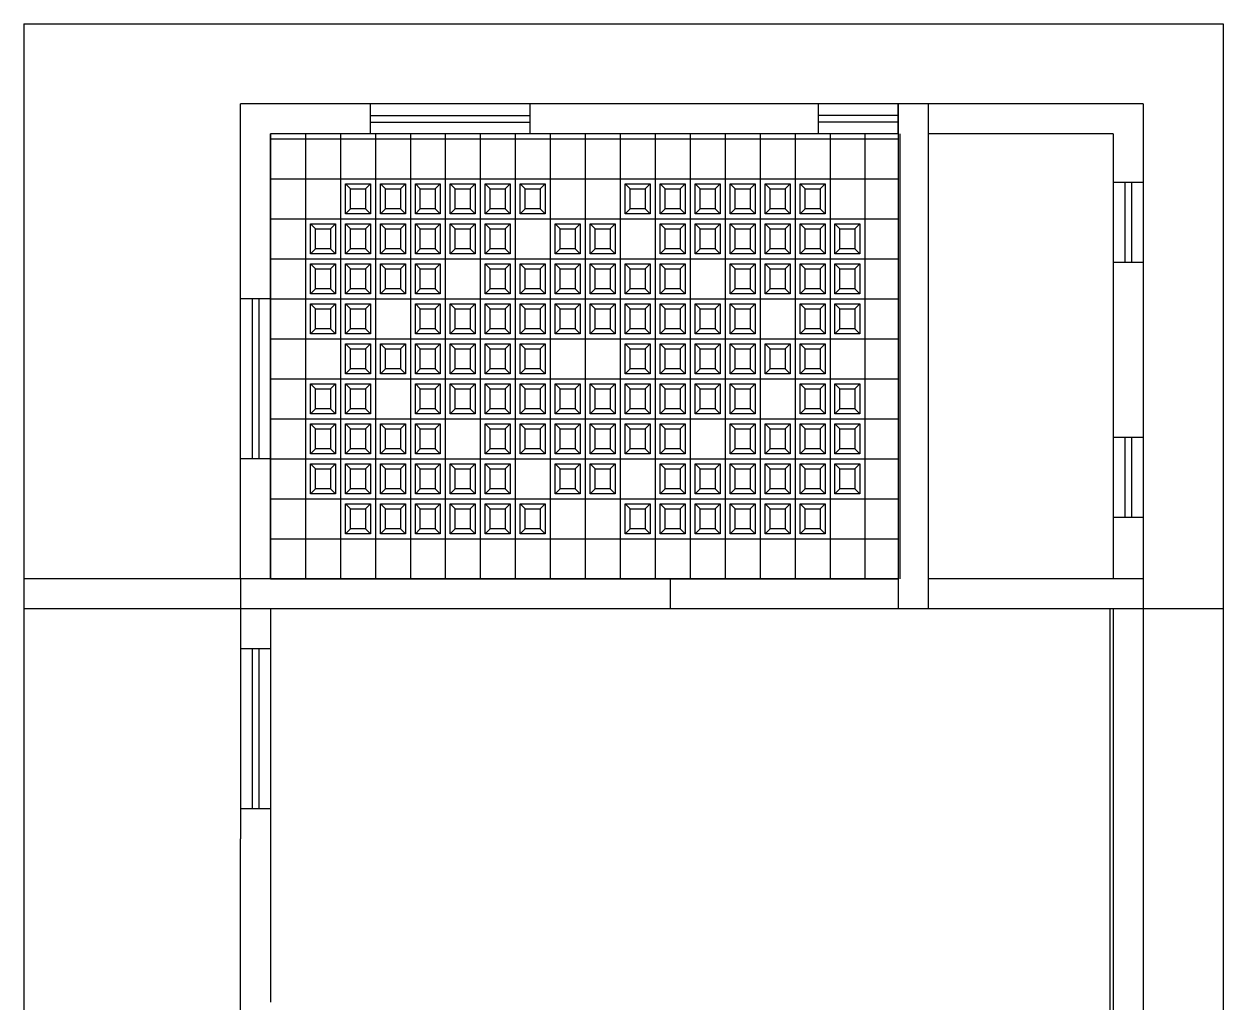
# Model space of a CAD drawing. Header units: inches. Extents: x 3138 to 9973, y -1757 to -151.
# Drawn here: x 9613.3 to 9973.3, y -1287.7 to -994.2 of the extents above; entities that cross this region are included whole.
import ezdxf

# ---------------------------------------------------------------- set-up
doc = ezdxf.new("R2010")
doc.units = ezdxf.units.IN
doc.header["$LTSCALE"] = 0.1
doc.header["$MEASUREMENT"] = 0
doc.linetypes.add('DASHED', pattern=[0.75, 0.5, -0.25])
doc.linetypes.add('DASHED2', pattern=[0.375, 0.25, -0.125])
doc.layers.add('Filler slab pattern', color=7, linetype='Continuous')
doc.layers.add('MH - Beams', color=3, linetype='DASHED2')

msp = doc.modelspace()

# ---------------------------------------------------------------- linework, layer by layer
for p, q in [((9717.253, -1027.223), (9717.253, -1018.223)), ((9765.253, -1027.223), (9765.253, -1018.223)), ((9851.753, -1027.223), (9851.753, -1018.223)), ((9875.753, -1027.223), (9875.753, -1018.223)), ((9717.253, -1021.723), (9765.253, -1021.723)), ((9875.753, -1021.723), (9851.753, -1021.723)), ((9717.253, -1023.723), (9765.253, -1023.723)), ((9875.753, -1023.723), (9851.753, -1023.723)), ((9940.253, -1041.723), (9949.253, -1041.723)), ((9943.753, -1041.723), (9943.753, -1065.723)), ((9945.753, -1041.723), (9945.753, -1065.723)), ((9940.253, -1065.723), (9949.253, -1065.723)), ((9687.253, -1076.723), (9678.253, -1076.723)), ((9681.753, -1076.723), (9681.753, -1124.723)), ((9683.753, -1076.723), (9683.753, -1124.723)), ((9940.253, -1118.223), (9949.253, -1118.223)), ((9943.753, -1118.223), (9943.753, -1142.223)), ((9945.753, -1118.223), (9945.753, -1142.223)), ((9687.253, -1124.723), (9678.253, -1124.723)), ((9940.253, -1142.223), (9949.253, -1142.223)), ((9678.253, -1160.723), (9678.253, -1238.723)), ((9687.253, -1169.723), (9687.253, -1287.723)), ((9939.253, -1169.723), (9939.253, -1292.223)), ((9687.253, -1181.723), (9678.253, -1181.723)), ((9681.753, -1181.723), (9681.753, -1229.723)), ((9683.753, -1181.723), (9683.753, -1229.723)), ((9687.253, -1229.723), (9678.253, -1229.723))]:
    msp.add_line(p, q)
for points in [[(9613.253, -994.223), (9973.253, -994.223), (9973.253, -1484.223)], [(9613.253, -994.223), (9613.253, -1484.223)], [(9949.253, -1018.223), (9678.253, -1018.223)], [(9678.253, -1160.723), (9678.253, -1018.223)], [(9949.253, -1018.223), (9949.253, -1175.296)], [(9687.253, -1160.723), (9687.253, -1027.223)], [(9875.753, -1027.223), (9687.253, -1027.223)], [(9940.253, -1027.223), (9884.753, -1027.223)], [(9940.253, -1027.223), (9940.253, -1089.723)], [(9940.253, -1065.723), (9940.253, -1160.723)], [(9839.753, -1160.723), (9687.253, -1160.723)], [(9875.753, -1160.723), (9839.753, -1160.723)], [(9949.253, -1160.723), (9884.753, -1160.723)], [(9839.753, -1169.723), (9687.253, -1169.723)], [(9973.253, -1169.723), (9839.753, -1169.723)], [(9884.753, -1169.723), (9875.753, -1169.723)], [(9940.253, -1169.723), (9940.253, -1436.723)], [(9949.253, -1175.296), (9949.253, -1445.723)], [(9949.253, -1445.723), (9678.253, -1445.723), (9678.253, -1238.723)]]:
    msp.add_lwpolyline(points)
at = {"layer": 'Filler slab pattern'}
for p, q in [((9687.253, -1027.223), (9687.253, -1160.723)), ((9687.253, -1028.723), (9875.753, -1028.723)), ((9697.753, -1027.223), (9697.753, -1160.723)), ((9708.253, -1027.223), (9708.253, -1160.723)), ((9718.753, -1027.223), (9718.753, -1160.723)), ((9729.253, -1027.223), (9729.253, -1160.723)), ((9739.753, -1027.223), (9739.753, -1160.723)), ((9750.253, -1027.223), (9750.253, -1160.723)), ((9760.753, -1027.223), (9760.753, -1160.723)), ((9771.253, -1027.223), (9771.253, -1160.723)), ((9781.753, -1027.223), (9781.753, -1160.723)), ((9792.253, -1027.223), (9792.253, -1160.723)), ((9802.753, -1027.223), (9802.753, -1160.723)), ((9813.253, -1027.223), (9813.253, -1160.723)), ((9823.753, -1027.223), (9823.753, -1160.723)), ((9834.253, -1027.223), (9834.253, -1160.723)), ((9844.753, -1027.223), (9844.753, -1160.723)), ((9855.253, -1027.223), (9855.253, -1160.723)), ((9865.753, -1027.223), (9865.753, -1160.723)), ((9876.253, -1027.223), (9876.253, -1160.723)), ((9687.253, -1040.723), (9875.753, -1040.723)), ((9711.253, -1043.723), (9709.753, -1042.223)), ((9715.753, -1043.723), (9717.253, -1042.223)), ((9721.753, -1043.723), (9720.253, -1042.223)), ((9726.253, -1043.723), (9727.753, -1042.223)), ((9732.253, -1043.723), (9730.753, -1042.223)), ((9736.753, -1043.723), (9738.253, -1042.223)), ((9742.753, -1043.723), (9741.253, -1042.223)), ((9747.253, -1043.723), (9748.753, -1042.223)), ((9753.253, -1043.723), (9751.753, -1042.223)), ((9757.753, -1043.723), (9759.253, -1042.223)), ((9763.753, -1043.723), (9762.253, -1042.223)), ((9768.253, -1043.723), (9769.753, -1042.223)), ((9795.253, -1043.723), (9793.753, -1042.223)), ((9799.753, -1043.723), (9801.253, -1042.223)), ((9805.753, -1043.723), (9804.253, -1042.223)), ((9810.253, -1043.723), (9811.753, -1042.223)), ((9816.253, -1043.723), (9814.753, -1042.223)), ((9820.753, -1043.723), (9822.253, -1042.223)), ((9826.753, -1043.723), (9825.253, -1042.223)), ((9831.253, -1043.723), (9832.753, -1042.223)), ((9837.253, -1043.723), (9835.753, -1042.223)), ((9841.753, -1043.723), (9843.253, -1042.223)), ((9847.753, -1043.723), (9846.253, -1042.223)), ((9852.253, -1043.723), (9853.753, -1042.223)), ((9711.253, -1049.723), (9709.753, -1051.223)), ((9715.753, -1049.723), (9717.253, -1051.223)), ((9721.753, -1049.723), (9720.253, -1051.223)), ((9726.253, -1049.723), (9727.753, -1051.223)), ((9732.253, -1049.723), (9730.753, -1051.223)), ((9736.753, -1049.723), (9738.253, -1051.223)), ((9742.753, -1049.723), (9741.253, -1051.223)), ((9747.253, -1049.723), (9748.753, -1051.223)), ((9753.253, -1049.723), (9751.753, -1051.223)), ((9757.753, -1049.723), (9759.253, -1051.223)), ((9763.753, -1049.723), (9762.253, -1051.223)), ((9768.253, -1049.723), (9769.753, -1051.223)), ((9795.253, -1049.723), (9793.753, -1051.223)), ((9799.753, -1049.723), (9801.253, -1051.223)), ((9805.753, -1049.723), (9804.253, -1051.223)), ((9810.253, -1049.723), (9811.753, -1051.223)), ((9816.253, -1049.723), (9814.753, -1051.223)), ((9820.753, -1049.723), (9822.253, -1051.223)), ((9826.753, -1049.723), (9825.253, -1051.223)), ((9831.253, -1049.723), (9832.753, -1051.223)), ((9837.253, -1049.723), (9835.753, -1051.223)), ((9841.753, -1049.723), (9843.253, -1051.223)), ((9847.753, -1049.723), (9846.253, -1051.223)), ((9852.253, -1049.723), (9853.753, -1051.223)), ((9687.253, -1052.723), (9875.753, -1052.723)), ((9700.753, -1055.723), (9699.253, -1054.223)), ((9705.253, -1055.723), (9706.753, -1054.223)), ((9711.253, -1055.723), (9709.753, -1054.223)), ((9715.753, -1055.723), (9717.253, -1054.223)), ((9721.753, -1055.723), (9720.253, -1054.223)), ((9726.253, -1055.723), (9727.753, -1054.223)), ((9732.253, -1055.723), (9730.753, -1054.223)), ((9736.753, -1055.723), (9738.253, -1054.223)), ((9742.753, -1055.723), (9741.253, -1054.223)), ((9747.253, -1055.723), (9748.753, -1054.223)), ((9753.253, -1055.723), (9751.753, -1054.223)), ((9757.753, -1055.723), (9759.253, -1054.223)), ((9774.253, -1055.723), (9772.753, -1054.223)), ((9778.753, -1055.723), (9780.253, -1054.223)), ((9784.753, -1055.723), (9783.253, -1054.223)), ((9789.253, -1055.723), (9790.753, -1054.223)), ((9805.753, -1055.723), (9804.253, -1054.223)), ((9810.253, -1055.723), (9811.753, -1054.223)), ((9816.253, -1055.723), (9814.753, -1054.223)), ((9820.753, -1055.723), (9822.253, -1054.223)), ((9826.753, -1055.723), (9825.253, -1054.223)), ((9831.253, -1055.723), (9832.753, -1054.223)), ((9837.253, -1055.723), (9835.753, -1054.223)), ((9841.753, -1055.723), (9843.253, -1054.223)), ((9847.753, -1055.723), (9846.253, -1054.223)), ((9852.253, -1055.723), (9853.753, -1054.223)), ((9858.253, -1055.723), (9856.753, -1054.223)), ((9862.753, -1055.723), (9864.253, -1054.223)), ((9700.753, -1061.723), (9699.253, -1063.223)), ((9705.253, -1061.723), (9706.753, -1063.223)), ((9711.253, -1061.723), (9709.753, -1063.223)), ((9715.753, -1061.723), (9717.253, -1063.223)), ((9721.753, -1061.723), (9720.253, -1063.223)), ((9726.253, -1061.723), (9727.753, -1063.223)), ((9732.253, -1061.723), (9730.753, -1063.223)), ((9736.753, -1061.723), (9738.253, -1063.223)), ((9742.753, -1061.723), (9741.253, -1063.223)), ((9747.253, -1061.723), (9748.753, -1063.223)), ((9753.253, -1061.723), (9751.753, -1063.223)), ((9757.753, -1061.723), (9759.253, -1063.223)), ((9774.253, -1061.723), (9772.753, -1063.223)), ((9778.753, -1061.723), (9780.253, -1063.223)), ((9784.753, -1061.723), (9783.253, -1063.223)), ((9789.253, -1061.723), (9790.753, -1063.223)), ((9805.753, -1061.723), (9804.253, -1063.223)), ((9810.253, -1061.723), (9811.753, -1063.223)), ((9816.253, -1061.723), (9814.753, -1063.223)), ((9820.753, -1061.723), (9822.253, -1063.223)), ((9826.753, -1061.723), (9825.253, -1063.223)), ((9831.253, -1061.723), (9832.753, -1063.223)), ((9837.253, -1061.723), (9835.753, -1063.223)), ((9841.753, -1061.723), (9843.253, -1063.223)), ((9847.753, -1061.723), (9846.253, -1063.223)), ((9852.253, -1061.723), (9853.753, -1063.223)), ((9858.253, -1061.723), (9856.753, -1063.223)), ((9862.753, -1061.723), (9864.253, -1063.223)), ((9687.253, -1064.723), (9875.753, -1064.723)), ((9700.753, -1067.723), (9699.253, -1066.223)), ((9705.253, -1067.723), (9706.753, -1066.223)), ((9711.253, -1067.723), (9709.753, -1066.223)), ((9715.753, -1067.723), (9717.253, -1066.223)), ((9721.753, -1067.723), (9720.253, -1066.223)), ((9726.253, -1067.723), (9727.753, -1066.223)), ((9732.253, -1067.723), (9730.753, -1066.223)), ((9736.753, -1067.723), (9738.253, -1066.223)), ((9753.253, -1067.723), (9751.753, -1066.223)), ((9757.753, -1067.723), (9759.253, -1066.223)), ((9763.753, -1067.723), (9762.253, -1066.223)), ((9768.253, -1067.723), (9769.753, -1066.223)), ((9774.253, -1067.723), (9772.753, -1066.223)), ((9778.753, -1067.723), (9780.253, -1066.223)), ((9784.753, -1067.723), (9783.253, -1066.223)), ((9789.253, -1067.723), (9790.753, -1066.223)), ((9795.253, -1067.723), (9793.753, -1066.223)), ((9799.753, -1067.723), (9801.253, -1066.223)), ((9805.753, -1067.723), (9804.253, -1066.223)), ((9810.253, -1067.723), (9811.753, -1066.223)), ((9826.753, -1067.723), (9825.253, -1066.223)), ((9831.253, -1067.723), (9832.753, -1066.223)), ((9837.253, -1067.723), (9835.753, -1066.223)), ((9841.753, -1067.723), (9843.253, -1066.223)), ((9847.753, -1067.723), (9846.253, -1066.223)), ((9852.253, -1067.723), (9853.753, -1066.223)), ((9858.253, -1067.723), (9856.753, -1066.223)), ((9862.753, -1067.723), (9864.253, -1066.223)), ((9700.753, -1073.723), (9699.253, -1075.223)), ((9705.253, -1073.723), (9706.753, -1075.223)), ((9711.253, -1073.723), (9709.753, -1075.223)), ((9715.753, -1073.723), (9717.253, -1075.223)), ((9721.753, -1073.723), (9720.253, -1075.223)), ((9726.253, -1073.723), (9727.753, -1075.223)), ((9732.253, -1073.723), (9730.753, -1075.223)), ((9736.753, -1073.723), (9738.253, -1075.223)), ((9753.253, -1073.723), (9751.753, -1075.223)), ((9757.753, -1073.723), (9759.253, -1075.223)), ((9763.753, -1073.723), (9762.253, -1075.223)), ((9768.253, -1073.723), (9769.753, -1075.223)), ((9774.253, -1073.723), (9772.753, -1075.223)), ((9778.753, -1073.723), (9780.253, -1075.223)), ((9784.753, -1073.723), (9783.253, -1075.223)), ((9789.253, -1073.723), (9790.753, -1075.223)), ((9795.253, -1073.723), (9793.753, -1075.223)), ((9799.753, -1073.723), (9801.253, -1075.223)), ((9805.753, -1073.723), (9804.253, -1075.223)), ((9810.253, -1073.723), (9811.753, -1075.223)), ((9826.753, -1073.723), (9825.253, -1075.223)), ((9831.253, -1073.723), (9832.753, -1075.223)), ((9837.253, -1073.723), (9835.753, -1075.223)), ((9841.753, -1073.723), (9843.253, -1075.223)), ((9847.753, -1073.723), (9846.253, -1075.223)), ((9852.253, -1073.723), (9853.753, -1075.223)), ((9858.253, -1073.723), (9856.753, -1075.223)), ((9862.753, -1073.723), (9864.253, -1075.223)), ((9687.253, -1076.723), (9875.753, -1076.723)), ((9700.753, -1079.723), (9699.253, -1078.223)), ((9705.253, -1079.723), (9706.753, -1078.223)), ((9711.253, -1079.723), (9709.753, -1078.223)), ((9715.753, -1079.723), (9717.253, -1078.223)), ((9732.253, -1079.723), (9730.753, -1078.223)), ((9736.753, -1079.723), (9738.253, -1078.223)), ((9742.753, -1079.723), (9741.253, -1078.223)), ((9747.253, -1079.723), (9748.753, -1078.223)), ((9753.253, -1079.723), (9751.753, -1078.223)), ((9757.753, -1079.723), (9759.253, -1078.223)), ((9763.753, -1079.723), (9762.253, -1078.223)), ((9768.253, -1079.723), (9769.753, -1078.223)), ((9774.253, -1079.723), (9772.753, -1078.223)), ((9778.753, -1079.723), (9780.253, -1078.223)), ((9784.753, -1079.723), (9783.253, -1078.223)), ((9789.253, -1079.723), (9790.753, -1078.223)), ((9795.253, -1079.723), (9793.753, -1078.223)), ((9799.753, -1079.723), (9801.253, -1078.223)), ((9805.753, -1079.723), (9804.253, -1078.223)), ((9810.253, -1079.723), (9811.753, -1078.223)), ((9816.253, -1079.723), (9814.753, -1078.223)), ((9820.753, -1079.723), (9822.253, -1078.223)), ((9826.753, -1079.723), (9825.253, -1078.223)), ((9831.253, -1079.723), (9832.753, -1078.223)), ((9847.753, -1079.723), (9846.253, -1078.223)), ((9852.253, -1079.723), (9853.753, -1078.223)), ((9858.253, -1079.723), (9856.753, -1078.223)), ((9862.753, -1079.723), (9864.253, -1078.223)), ((9700.753, -1085.723), (9699.253, -1087.223)), ((9705.253, -1085.723), (9706.753, -1087.223)), ((9711.253, -1085.723), (9709.753, -1087.223)), ((9715.753, -1085.723), (9717.253, -1087.223)), ((9732.253, -1085.723), (9730.753, -1087.223)), ((9736.753, -1085.723), (9738.253, -1087.223)), ((9742.753, -1085.723), (9741.253, -1087.223)), ((9747.253, -1085.723), (9748.753, -1087.223)), ((9753.253, -1085.723), (9751.753, -1087.223)), ((9757.753, -1085.723), (9759.253, -1087.223)), ((9763.753, -1085.723), (9762.253, -1087.223)), ((9768.253, -1085.723), (9769.753, -1087.223)), ((9774.253, -1085.723), (9772.753, -1087.223)), ((9778.753, -1085.723), (9780.253, -1087.223)), ((9784.753, -1085.723), (9783.253, -1087.223)), ((9789.253, -1085.723), (9790.753, -1087.223)), ((9795.253, -1085.723), (9793.753, -1087.223)), ((9799.753, -1085.723), (9801.253, -1087.223)), ((9805.753, -1085.723), (9804.253, -1087.223)), ((9810.253, -1085.723), (9811.753, -1087.223)), ((9816.253, -1085.723), (9814.753, -1087.223)), ((9820.753, -1085.723), (9822.253, -1087.223)), ((9826.753, -1085.723), (9825.253, -1087.223)), ((9831.253, -1085.723), (9832.753, -1087.223)), ((9847.753, -1085.723), (9846.253, -1087.223)), ((9852.253, -1085.723), (9853.753, -1087.223)), ((9858.253, -1085.723), (9856.753, -1087.223)), ((9862.753, -1085.723), (9864.253, -1087.223)), ((9687.253, -1088.723), (9875.753, -1088.723)), ((9711.253, -1091.723), (9709.753, -1090.223)), ((9715.753, -1091.723), (9717.253, -1090.223)), ((9721.753, -1091.723), (9720.253, -1090.223)), ((9726.253, -1091.723), (9727.753, -1090.223)), ((9732.253, -1091.723), (9730.753, -1090.223)), ((9736.753, -1091.723), (9738.253, -1090.223)), ((9742.753, -1091.723), (9741.253, -1090.223)), ((9747.253, -1091.723), (9748.753, -1090.223)), ((9753.253, -1091.723), (9751.753, -1090.223)), ((9757.753, -1091.723), (9759.253, -1090.223)), ((9763.753, -1091.723), (9762.253, -1090.223)), ((9768.253, -1091.723), (9769.753, -1090.223)), ((9795.253, -1091.723), (9793.753, -1090.223)), ((9799.753, -1091.723), (9801.253, -1090.223)), ((9805.753, -1091.723), (9804.253, -1090.223)), ((9810.253, -1091.723), (9811.753, -1090.223)), ((9816.253, -1091.723), (9814.753, -1090.223)), ((9820.753, -1091.723), (9822.253, -1090.223)), ((9826.753, -1091.723), (9825.253, -1090.223)), ((9831.253, -1091.723), (9832.753, -1090.223)), ((9837.253, -1091.723), (9835.753, -1090.223)), ((9841.753, -1091.723), (9843.253, -1090.223)), ((9847.753, -1091.723), (9846.253, -1090.223)), ((9852.253, -1091.723), (9853.753, -1090.223)), ((9711.253, -1097.723), (9709.753, -1099.223)), ((9715.753, -1097.723), (9717.253, -1099.223)), ((9721.753, -1097.723), (9720.253, -1099.223)), ((9726.253, -1097.723), (9727.753, -1099.223)), ((9732.253, -1097.723), (9730.753, -1099.223)), ((9736.753, -1097.723), (9738.253, -1099.223)), ((9742.753, -1097.723), (9741.253, -1099.223)), ((9747.253, -1097.723), (9748.753, -1099.223)), ((9753.253, -1097.723), (9751.753, -1099.223)), ((9757.753, -1097.723), (9759.253, -1099.223)), ((9763.753, -1097.723), (9762.253, -1099.223)), ((9768.253, -1097.723), (9769.753, -1099.223)), ((9795.253, -1097.723), (9793.753, -1099.223)), ((9799.753, -1097.723), (9801.253, -1099.223)), ((9805.753, -1097.723), (9804.253, -1099.223)), ((9810.253, -1097.723), (9811.753, -1099.223)), ((9816.253, -1097.723), (9814.753, -1099.223)), ((9820.753, -1097.723), (9822.253, -1099.223)), ((9826.753, -1097.723), (9825.253, -1099.223)), ((9831.253, -1097.723), (9832.753, -1099.223)), ((9837.253, -1097.723), (9835.753, -1099.223)), ((9841.753, -1097.723), (9843.253, -1099.223)), ((9847.753, -1097.723), (9846.253, -1099.223)), ((9852.253, -1097.723), (9853.753, -1099.223)), ((9687.253, -1100.723), (9875.753, -1100.723)), ((9700.753, -1103.723), (9699.253, -1102.223)), ((9705.253, -1103.723), (9706.753, -1102.223)), ((9711.253, -1103.723), (9709.753, -1102.223)), ((9715.753, -1103.723), (9717.253, -1102.223)), ((9732.253, -1103.723), (9730.753, -1102.223)), ((9736.753, -1103.723), (9738.253, -1102.223)), ((9742.753, -1103.723), (9741.253, -1102.223)), ((9747.253, -1103.723), (9748.753, -1102.223)), ((9753.253, -1103.723), (9751.753, -1102.223)), ((9757.753, -1103.723), (9759.253, -1102.223)), ((9763.753, -1103.723), (9762.253, -1102.223)), ((9768.253, -1103.723), (9769.753, -1102.223)), ((9774.253, -1103.723), (9772.753, -1102.223)), ((9778.753, -1103.723), (9780.253, -1102.223)), ((9784.753, -1103.723), (9783.253, -1102.223)), ((9789.253, -1103.723), (9790.753, -1102.223)), ((9795.253, -1103.723), (9793.753, -1102.223)), ((9799.753, -1103.723), (9801.253, -1102.223)), ((9805.753, -1103.723), (9804.253, -1102.223)), ((9810.253, -1103.723), (9811.753, -1102.223)), ((9816.253, -1103.723), (9814.753, -1102.223)), ((9820.753, -1103.723), (9822.253, -1102.223)), ((9826.753, -1103.723), (9825.253, -1102.223)), ((9831.253, -1103.723), (9832.753, -1102.223)), ((9847.753, -1103.723), (9846.253, -1102.223)), ((9852.253, -1103.723), (9853.753, -1102.223)), ((9858.253, -1103.723), (9856.753, -1102.223)), ((9862.753, -1103.723), (9864.253, -1102.223)), ((9700.753, -1109.723), (9699.253, -1111.223)), ((9705.253, -1109.723), (9706.753, -1111.223)), ((9711.253, -1109.723), (9709.753, -1111.223)), ((9715.753, -1109.723), (9717.253, -1111.223)), ((9732.253, -1109.723), (9730.753, -1111.223)), ((9736.753, -1109.723), (9738.253, -1111.223)), ((9742.753, -1109.723), (9741.253, -1111.223)), ((9747.253, -1109.723), (9748.753, -1111.223)), ((9753.253, -1109.723), (9751.753, -1111.223)), ((9757.753, -1109.723), (9759.253, -1111.223)), ((9763.753, -1109.723), (9762.253, -1111.223)), ((9768.253, -1109.723), (9769.753, -1111.223)), ((9774.253, -1109.723), (9772.753, -1111.223)), ((9778.753, -1109.723), (9780.253, -1111.223)), ((9784.753, -1109.723), (9783.253, -1111.223)), ((9789.253, -1109.723), (9790.753, -1111.223)), ((9795.253, -1109.723), (9793.753, -1111.223)), ((9799.753, -1109.723), (9801.253, -1111.223)), ((9805.753, -1109.723), (9804.253, -1111.223)), ((9810.253, -1109.723), (9811.753, -1111.223)), ((9816.253, -1109.723), (9814.753, -1111.223)), ((9820.753, -1109.723), (9822.253, -1111.223)), ((9826.753, -1109.723), (9825.253, -1111.223)), ((9831.253, -1109.723), (9832.753, -1111.223)), ((9847.753, -1109.723), (9846.253, -1111.223)), ((9852.253, -1109.723), (9853.753, -1111.223)), ((9858.253, -1109.723), (9856.753, -1111.223)), ((9862.753, -1109.723), (9864.253, -1111.223)), ((9687.253, -1112.723), (9875.753, -1112.723)), ((9700.753, -1115.723), (9699.253, -1114.223)), ((9705.253, -1115.723), (9706.753, -1114.223)), ((9711.253, -1115.723), (9709.753, -1114.223)), ((9715.753, -1115.723), (9717.253, -1114.223)), ((9721.753, -1115.723), (9720.253, -1114.223)), ((9726.253, -1115.723), (9727.753, -1114.223)), ((9732.253, -1115.723), (9730.753, -1114.223)), ((9736.753, -1115.723), (9738.253, -1114.223)), ((9753.253, -1115.723), (9751.753, -1114.223)), ((9757.753, -1115.723), (9759.253, -1114.223)), ((9763.753, -1115.723), (9762.253, -1114.223)), ((9768.253, -1115.723), (9769.753, -1114.223)), ((9774.253, -1115.723), (9772.753, -1114.223)), ((9778.753, -1115.723), (9780.253, -1114.223)), ((9784.753, -1115.723), (9783.253, -1114.223)), ((9789.253, -1115.723), (9790.753, -1114.223)), ((9795.253, -1115.723), (9793.753, -1114.223)), ((9799.753, -1115.723), (9801.253, -1114.223)), ((9805.753, -1115.723), (9804.253, -1114.223)), ((9810.253, -1115.723), (9811.753, -1114.223)), ((9826.753, -1115.723), (9825.253, -1114.223)), ((9831.253, -1115.723), (9832.753, -1114.223)), ((9837.253, -1115.723), (9835.753, -1114.223)), ((9841.753, -1115.723), (9843.253, -1114.223)), ((9847.753, -1115.723), (9846.253, -1114.223)), ((9852.253, -1115.723), (9853.753, -1114.223)), ((9858.253, -1115.723), (9856.753, -1114.223)), ((9862.753, -1115.723), (9864.253, -1114.223)), ((9700.753, -1121.723), (9699.253, -1123.223)), ((9705.253, -1121.723), (9706.753, -1123.223)), ((9711.253, -1121.723), (9709.753, -1123.223)), ((9715.753, -1121.723), (9717.253, -1123.223)), ((9721.753, -1121.723), (9720.253, -1123.223)), ((9726.253, -1121.723), (9727.753, -1123.223)), ((9732.253, -1121.723), (9730.753, -1123.223)), ((9736.753, -1121.723), (9738.253, -1123.223)), ((9753.253, -1121.723), (9751.753, -1123.223)), ((9757.753, -1121.723), (9759.253, -1123.223)), ((9763.753, -1121.723), (9762.253, -1123.223)), ((9768.253, -1121.723), (9769.753, -1123.223)), ((9774.253, -1121.723), (9772.753, -1123.223)), ((9778.753, -1121.723), (9780.253, -1123.223)), ((9784.753, -1121.723), (9783.253, -1123.223)), ((9789.253, -1121.723), (9790.753, -1123.223)), ((9795.253, -1121.723), (9793.753, -1123.223)), ((9799.753, -1121.723), (9801.253, -1123.223)), ((9805.753, -1121.723), (9804.253, -1123.223)), ((9810.253, -1121.723), (9811.753, -1123.223)), ((9826.753, -1121.723), (9825.253, -1123.223)), ((9831.253, -1121.723), (9832.753, -1123.223)), ((9837.253, -1121.723), (9835.753, -1123.223)), ((9841.753, -1121.723), (9843.253, -1123.223)), ((9847.753, -1121.723), (9846.253, -1123.223)), ((9852.253, -1121.723), (9853.753, -1123.223)), ((9858.253, -1121.723), (9856.753, -1123.223)), ((9862.753, -1121.723), (9864.253, -1123.223)), ((9687.253, -1124.723), (9875.753, -1124.723)), ((9700.753, -1127.723), (9699.253, -1126.223)), ((9705.253, -1127.723), (9706.753, -1126.223)), ((9711.253, -1127.723), (9709.753, -1126.223)), ((9715.753, -1127.723), (9717.253, -1126.223)), ((9721.753, -1127.723), (9720.253, -1126.223)), ((9726.253, -1127.723), (9727.753, -1126.223)), ((9732.253, -1127.723), (9730.753, -1126.223)), ((9736.753, -1127.723), (9738.253, -1126.223)), ((9742.753, -1127.723), (9741.253, -1126.223)), ((9747.253, -1127.723), (9748.753, -1126.223)), ((9753.253, -1127.723), (9751.753, -1126.223)), ((9757.753, -1127.723), (9759.253, -1126.223)), ((9774.253, -1127.723), (9772.753, -1126.223)), ((9778.753, -1127.723), (9780.253, -1126.223)), ((9784.753, -1127.723), (9783.253, -1126.223)), ((9789.253, -1127.723), (9790.753, -1126.223)), ((9805.753, -1127.723), (9804.253, -1126.223)), ((9810.253, -1127.723), (9811.753, -1126.223)), ((9816.253, -1127.723), (9814.753, -1126.223)), ((9820.753, -1127.723), (9822.253, -1126.223)), ((9826.753, -1127.723), (9825.253, -1126.223)), ((9831.253, -1127.723), (9832.753, -1126.223)), ((9837.253, -1127.723), (9835.753, -1126.223)), ((9841.753, -1127.723), (9843.253, -1126.223)), ((9847.753, -1127.723), (9846.253, -1126.223)), ((9852.253, -1127.723), (9853.753, -1126.223)), ((9858.253, -1127.723), (9856.753, -1126.223)), ((9862.753, -1127.723), (9864.253, -1126.223)), ((9700.753, -1133.723), (9699.253, -1135.223)), ((9705.253, -1133.723), (9706.753, -1135.223)), ((9711.253, -1133.723), (9709.753, -1135.223)), ((9715.753, -1133.723), (9717.253, -1135.223)), ((9721.753, -1133.723), (9720.253, -1135.223)), ((9726.253, -1133.723), (9727.753, -1135.223)), ((9732.253, -1133.723), (9730.753, -1135.223)), ((9736.753, -1133.723), (9738.253, -1135.223)), ((9742.753, -1133.723), (9741.253, -1135.223)), ((9747.253, -1133.723), (9748.753, -1135.223)), ((9753.253, -1133.723), (9751.753, -1135.223)), ((9757.753, -1133.723), (9759.253, -1135.223)), ((9774.253, -1133.723), (9772.753, -1135.223)), ((9778.753, -1133.723), (9780.253, -1135.223)), ((9784.753, -1133.723), (9783.253, -1135.223)), ((9789.253, -1133.723), (9790.753, -1135.223)), ((9805.753, -1133.723), (9804.253, -1135.223)), ((9810.253, -1133.723), (9811.753, -1135.223)), ((9816.253, -1133.723), (9814.753, -1135.223)), ((9820.753, -1133.723), (9822.253, -1135.223)), ((9826.753, -1133.723), (9825.253, -1135.223)), ((9831.253, -1133.723), (9832.753, -1135.223)), ((9837.253, -1133.723), (9835.753, -1135.223)), ((9841.753, -1133.723), (9843.253, -1135.223)), ((9847.753, -1133.723), (9846.253, -1135.223)), ((9852.253, -1133.723), (9853.753, -1135.223)), ((9858.253, -1133.723), (9856.753, -1135.223)), ((9862.753, -1133.723), (9864.253, -1135.223)), ((9687.253, -1136.723), (9875.753, -1136.723)), ((9711.253, -1139.723), (9709.753, -1138.223)), ((9715.753, -1139.723), (9717.253, -1138.223)), ((9721.753, -1139.723), (9720.253, -1138.223)), ((9726.253, -1139.723), (9727.753, -1138.223)), ((9732.253, -1139.723), (9730.753, -1138.223)), ((9736.753, -1139.723), (9738.253, -1138.223)), ((9742.753, -1139.723), (9741.253, -1138.223)), ((9747.253, -1139.723), (9748.753, -1138.223)), ((9753.253, -1139.723), (9751.753, -1138.223)), ((9757.753, -1139.723), (9759.253, -1138.223)), ((9763.753, -1139.723), (9762.253, -1138.223)), ((9768.253, -1139.723), (9769.753, -1138.223)), ((9795.253, -1139.723), (9793.753, -1138.223)), ((9799.753, -1139.723), (9801.253, -1138.223)), ((9805.753, -1139.723), (9804.253, -1138.223)), ((9810.253, -1139.723), (9811.753, -1138.223)), ((9816.253, -1139.723), (9814.753, -1138.223)), ((9820.753, -1139.723), (9822.253, -1138.223)), ((9826.753, -1139.723), (9825.253, -1138.223)), ((9831.253, -1139.723), (9832.753, -1138.223)), ((9837.253, -1139.723), (9835.753, -1138.223)), ((9841.753, -1139.723), (9843.253, -1138.223)), ((9847.753, -1139.723), (9846.253, -1138.223)), ((9852.253, -1139.723), (9853.753, -1138.223)), ((9711.253, -1145.723), (9709.753, -1147.223)), ((9715.753, -1145.723), (9717.253, -1147.223)), ((9721.753, -1145.723), (9720.253, -1147.223)), ((9726.253, -1145.723), (9727.753, -1147.223)), ((9732.253, -1145.723), (9730.753, -1147.223)), ((9736.753, -1145.723), (9738.253, -1147.223)), ((9742.753, -1145.723), (9741.253, -1147.223)), ((9747.253, -1145.723), (9748.753, -1147.223)), ((9753.253, -1145.723), (9751.753, -1147.223)), ((9757.753, -1145.723), (9759.253, -1147.223)), ((9763.753, -1145.723), (9762.253, -1147.223)), ((9768.253, -1145.723), (9769.753, -1147.223)), ((9795.253, -1145.723), (9793.753, -1147.223)), ((9799.753, -1145.723), (9801.253, -1147.223)), ((9805.753, -1145.723), (9804.253, -1147.223)), ((9810.253, -1145.723), (9811.753, -1147.223)), ((9816.253, -1145.723), (9814.753, -1147.223)), ((9820.753, -1145.723), (9822.253, -1147.223)), ((9826.753, -1145.723), (9825.253, -1147.223)), ((9831.253, -1145.723), (9832.753, -1147.223)), ((9837.253, -1145.723), (9835.753, -1147.223)), ((9841.753, -1145.723), (9843.253, -1147.223)), ((9847.753, -1145.723), (9846.253, -1147.223)), ((9852.253, -1145.723), (9853.753, -1147.223)), ((9687.253, -1148.723), (9875.753, -1148.723)), ((9687.253, -1160.723), (9875.753, -1160.723))]:
    msp.add_line(p, q, dxfattribs=at)
for points in [[(9709.753, -1042.223), (9717.253, -1042.223), (9717.253, -1051.223), (9709.753, -1051.223)], [(9711.253, -1043.723), (9715.753, -1043.723), (9715.753, -1049.723), (9711.253, -1049.723)], [(9720.253, -1042.223), (9727.753, -1042.223), (9727.753, -1051.223), (9720.253, -1051.223)], [(9721.753, -1043.723), (9726.253, -1043.723), (9726.253, -1049.723), (9721.753, -1049.723)], [(9730.753, -1042.223), (9738.253, -1042.223), (9738.253, -1051.223), (9730.753, -1051.223)], [(9732.253, -1043.723), (9736.753, -1043.723), (9736.753, -1049.723), (9732.253, -1049.723)], [(9741.253, -1042.223), (9748.753, -1042.223), (9748.753, -1051.223), (9741.253, -1051.223)], [(9742.753, -1043.723), (9747.253, -1043.723), (9747.253, -1049.723), (9742.753, -1049.723)], [(9751.753, -1042.223), (9759.253, -1042.223), (9759.253, -1051.223), (9751.753, -1051.223)], [(9753.253, -1043.723), (9757.753, -1043.723), (9757.753, -1049.723), (9753.253, -1049.723)], [(9762.253, -1042.223), (9769.753, -1042.223), (9769.753, -1051.223), (9762.253, -1051.223)], [(9763.753, -1043.723), (9768.253, -1043.723), (9768.253, -1049.723), (9763.753, -1049.723)], [(9793.753, -1042.223), (9801.253, -1042.223), (9801.253, -1051.223), (9793.753, -1051.223)], [(9795.253, -1043.723), (9799.753, -1043.723), (9799.753, -1049.723), (9795.253, -1049.723)], [(9804.253, -1042.223), (9811.753, -1042.223), (9811.753, -1051.223), (9804.253, -1051.223)], [(9805.753, -1043.723), (9810.253, -1043.723), (9810.253, -1049.723), (9805.753, -1049.723)], [(9814.753, -1042.223), (9822.253, -1042.223), (9822.253, -1051.223), (9814.753, -1051.223)], [(9816.253, -1043.723), (9820.753, -1043.723), (9820.753, -1049.723), (9816.253, -1049.723)], [(9825.253, -1042.223), (9832.753, -1042.223), (9832.753, -1051.223), (9825.253, -1051.223)], [(9826.753, -1043.723), (9831.253, -1043.723), (9831.253, -1049.723), (9826.753, -1049.723)], [(9835.753, -1042.223), (9843.253, -1042.223), (9843.253, -1051.223), (9835.753, -1051.223)], [(9837.253, -1043.723), (9841.753, -1043.723), (9841.753, -1049.723), (9837.253, -1049.723)], [(9846.253, -1042.223), (9853.753, -1042.223), (9853.753, -1051.223), (9846.253, -1051.223)], [(9847.753, -1043.723), (9852.253, -1043.723), (9852.253, -1049.723), (9847.753, -1049.723)], [(9699.253, -1054.223), (9706.753, -1054.223), (9706.753, -1063.223), (9699.253, -1063.223)], [(9709.753, -1054.223), (9717.253, -1054.223), (9717.253, -1063.223), (9709.753, -1063.223)], [(9720.253, -1054.223), (9727.753, -1054.223), (9727.753, -1063.223), (9720.253, -1063.223)], [(9730.753, -1054.223), (9738.253, -1054.223), (9738.253, -1063.223), (9730.753, -1063.223)], [(9741.253, -1054.223), (9748.753, -1054.223), (9748.753, -1063.223), (9741.253, -1063.223)], [(9751.753, -1054.223), (9759.253, -1054.223), (9759.253, -1063.223), (9751.753, -1063.223)], [(9772.753, -1054.223), (9780.253, -1054.223), (9780.253, -1063.223), (9772.753, -1063.223)], [(9783.253, -1054.223), (9790.753, -1054.223), (9790.753, -1063.223), (9783.253, -1063.223)], [(9804.253, -1054.223), (9811.753, -1054.223), (9811.753, -1063.223), (9804.253, -1063.223)], [(9814.753, -1054.223), (9822.253, -1054.223), (9822.253, -1063.223), (9814.753, -1063.223)], [(9825.253, -1054.223), (9832.753, -1054.223), (9832.753, -1063.223), (9825.253, -1063.223)], [(9835.753, -1054.223), (9843.253, -1054.223), (9843.253, -1063.223), (9835.753, -1063.223)], [(9846.253, -1054.223), (9853.753, -1054.223), (9853.753, -1063.223), (9846.253, -1063.223)], [(9856.753, -1054.223), (9864.253, -1054.223), (9864.253, -1063.223), (9856.753, -1063.223)], [(9700.753, -1055.723), (9705.253, -1055.723), (9705.253, -1061.723), (9700.753, -1061.723)], [(9711.253, -1055.723), (9715.753, -1055.723), (9715.753, -1061.723), (9711.253, -1061.723)], [(9721.753, -1055.723), (9726.253, -1055.723), (9726.253, -1061.723), (9721.753, -1061.723)], [(9732.253, -1055.723), (9736.753, -1055.723), (9736.753, -1061.723), (9732.253, -1061.723)], [(9742.753, -1055.723), (9747.253, -1055.723), (9747.253, -1061.723), (9742.753, -1061.723)], [(9753.253, -1055.723), (9757.753, -1055.723), (9757.753, -1061.723), (9753.253, -1061.723)], [(9774.253, -1055.723), (9778.753, -1055.723), (9778.753, -1061.723), (9774.253, -1061.723)], [(9784.753, -1055.723), (9789.253, -1055.723), (9789.253, -1061.723), (9784.753, -1061.723)], [(9805.753, -1055.723), (9810.253, -1055.723), (9810.253, -1061.723), (9805.753, -1061.723)], [(9816.253, -1055.723), (9820.753, -1055.723), (9820.753, -1061.723), (9816.253, -1061.723)], [(9826.753, -1055.723), (9831.253, -1055.723), (9831.253, -1061.723), (9826.753, -1061.723)], [(9837.253, -1055.723), (9841.753, -1055.723), (9841.753, -1061.723), (9837.253, -1061.723)], [(9847.753, -1055.723), (9852.253, -1055.723), (9852.253, -1061.723), (9847.753, -1061.723)], [(9858.253, -1055.723), (9862.753, -1055.723), (9862.753, -1061.723), (9858.253, -1061.723)], [(9699.253, -1066.223), (9706.753, -1066.223), (9706.753, -1075.223), (9699.253, -1075.223)], [(9700.753, -1067.723), (9705.253, -1067.723), (9705.253, -1073.723), (9700.753, -1073.723)], [(9709.753, -1066.223), (9717.253, -1066.223), (9717.253, -1075.223), (9709.753, -1075.223)], [(9711.253, -1067.723), (9715.753, -1067.723), (9715.753, -1073.723), (9711.253, -1073.723)], [(9720.253, -1066.223), (9727.753, -1066.223), (9727.753, -1075.223), (9720.253, -1075.223)], [(9721.753, -1067.723), (9726.253, -1067.723), (9726.253, -1073.723), (9721.753, -1073.723)], [(9730.753, -1066.223), (9738.253, -1066.223), (9738.253, -1075.223), (9730.753, -1075.223)], [(9732.253, -1067.723), (9736.753, -1067.723), (9736.753, -1073.723), (9732.253, -1073.723)], [(9751.753, -1066.223), (9759.253, -1066.223), (9759.253, -1075.223), (9751.753, -1075.223)], [(9753.253, -1067.723), (9757.753, -1067.723), (9757.753, -1073.723), (9753.253, -1073.723)], [(9762.253, -1066.223), (9769.753, -1066.223), (9769.753, -1075.223), (9762.253, -1075.223)], [(9763.753, -1067.723), (9768.253, -1067.723), (9768.253, -1073.723), (9763.753, -1073.723)], [(9772.753, -1066.223), (9780.253, -1066.223), (9780.253, -1075.223), (9772.753, -1075.223)], [(9774.253, -1067.723), (9778.753, -1067.723), (9778.753, -1073.723), (9774.253, -1073.723)], [(9783.253, -1066.223), (9790.753, -1066.223), (9790.753, -1075.223), (9783.253, -1075.223)], [(9784.753, -1067.723), (9789.253, -1067.723), (9789.253, -1073.723), (9784.753, -1073.723)], [(9793.753, -1066.223), (9801.253, -1066.223), (9801.253, -1075.223), (9793.753, -1075.223)], [(9795.253, -1067.723), (9799.753, -1067.723), (9799.753, -1073.723), (9795.253, -1073.723)], [(9804.253, -1066.223), (9811.753, -1066.223), (9811.753, -1075.223), (9804.253, -1075.223)], [(9805.753, -1067.723), (9810.253, -1067.723), (9810.253, -1073.723), (9805.753, -1073.723)], [(9825.253, -1066.223), (9832.753, -1066.223), (9832.753, -1075.223), (9825.253, -1075.223)], [(9826.753, -1067.723), (9831.253, -1067.723), (9831.253, -1073.723), (9826.753, -1073.723)], [(9835.753, -1066.223), (9843.253, -1066.223), (9843.253, -1075.223), (9835.753, -1075.223)], [(9837.253, -1067.723), (9841.753, -1067.723), (9841.753, -1073.723), (9837.253, -1073.723)], [(9846.253, -1066.223), (9853.753, -1066.223), (9853.753, -1075.223), (9846.253, -1075.223)], [(9847.753, -1067.723), (9852.253, -1067.723), (9852.253, -1073.723), (9847.753, -1073.723)], [(9856.753, -1066.223), (9864.253, -1066.223), (9864.253, -1075.223), (9856.753, -1075.223)], [(9858.253, -1067.723), (9862.753, -1067.723), (9862.753, -1073.723), (9858.253, -1073.723)], [(9699.253, -1078.223), (9706.753, -1078.223), (9706.753, -1087.223), (9699.253, -1087.223)], [(9700.753, -1079.723), (9705.253, -1079.723), (9705.253, -1085.723), (9700.753, -1085.723)], [(9709.753, -1078.223), (9717.253, -1078.223), (9717.253, -1087.223), (9709.753, -1087.223)], [(9711.253, -1079.723), (9715.753, -1079.723), (9715.753, -1085.723), (9711.253, -1085.723)], [(9730.753, -1078.223), (9738.253, -1078.223), (9738.253, -1087.223), (9730.753, -1087.223)], [(9732.253, -1079.723), (9736.753, -1079.723), (9736.753, -1085.723), (9732.253, -1085.723)], [(9741.253, -1078.223), (9748.753, -1078.223), (9748.753, -1087.223), (9741.253, -1087.223)], [(9742.753, -1079.723), (9747.253, -1079.723), (9747.253, -1085.723), (9742.753, -1085.723)], [(9751.753, -1078.223), (9759.253, -1078.223), (9759.253, -1087.223), (9751.753, -1087.223)], [(9753.253, -1079.723), (9757.753, -1079.723), (9757.753, -1085.723), (9753.253, -1085.723)], [(9762.253, -1078.223), (9769.753, -1078.223), (9769.753, -1087.223), (9762.253, -1087.223)], [(9763.753, -1079.723), (9768.253, -1079.723), (9768.253, -1085.723), (9763.753, -1085.723)], [(9772.753, -1078.223), (9780.253, -1078.223), (9780.253, -1087.223), (9772.753, -1087.223)], [(9774.253, -1079.723), (9778.753, -1079.723), (9778.753, -1085.723), (9774.253, -1085.723)], [(9783.253, -1078.223), (9790.753, -1078.223), (9790.753, -1087.223), (9783.253, -1087.223)], [(9784.753, -1079.723), (9789.253, -1079.723), (9789.253, -1085.723), (9784.753, -1085.723)], [(9793.753, -1078.223), (9801.253, -1078.223), (9801.253, -1087.223), (9793.753, -1087.223)], [(9795.253, -1079.723), (9799.753, -1079.723), (9799.753, -1085.723), (9795.253, -1085.723)], [(9804.253, -1078.223), (9811.753, -1078.223), (9811.753, -1087.223), (9804.253, -1087.223)], [(9805.753, -1079.723), (9810.253, -1079.723), (9810.253, -1085.723), (9805.753, -1085.723)], [(9814.753, -1078.223), (9822.253, -1078.223), (9822.253, -1087.223), (9814.753, -1087.223)], [(9816.253, -1079.723), (9820.753, -1079.723), (9820.753, -1085.723), (9816.253, -1085.723)], [(9825.253, -1078.223), (9832.753, -1078.223), (9832.753, -1087.223), (9825.253, -1087.223)], [(9826.753, -1079.723), (9831.253, -1079.723), (9831.253, -1085.723), (9826.753, -1085.723)], [(9846.253, -1078.223), (9853.753, -1078.223), (9853.753, -1087.223), (9846.253, -1087.223)], [(9847.753, -1079.723), (9852.253, -1079.723), (9852.253, -1085.723), (9847.753, -1085.723)], [(9856.753, -1078.223), (9864.253, -1078.223), (9864.253, -1087.223), (9856.753, -1087.223)], [(9858.253, -1079.723), (9862.753, -1079.723), (9862.753, -1085.723), (9858.253, -1085.723)], [(9709.753, -1090.223), (9717.253, -1090.223), (9717.253, -1099.223), (9709.753, -1099.223)], [(9720.253, -1090.223), (9727.753, -1090.223), (9727.753, -1099.223), (9720.253, -1099.223)], [(9730.753, -1090.223), (9738.253, -1090.223), (9738.253, -1099.223), (9730.753, -1099.223)], [(9741.253, -1090.223), (9748.753, -1090.223), (9748.753, -1099.223), (9741.253, -1099.223)], [(9751.753, -1090.223), (9759.253, -1090.223), (9759.253, -1099.223), (9751.753, -1099.223)], [(9762.253, -1090.223), (9769.753, -1090.223), (9769.753, -1099.223), (9762.253, -1099.223)], [(9793.753, -1090.223), (9801.253, -1090.223), (9801.253, -1099.223), (9793.753, -1099.223)], [(9804.253, -1090.223), (9811.753, -1090.223), (9811.753, -1099.223), (9804.253, -1099.223)], [(9814.753, -1090.223), (9822.253, -1090.223), (9822.253, -1099.223), (9814.753, -1099.223)], [(9825.253, -1090.223), (9832.753, -1090.223), (9832.753, -1099.223), (9825.253, -1099.223)], [(9835.753, -1090.223), (9843.253, -1090.223), (9843.253, -1099.223), (9835.753, -1099.223)], [(9846.253, -1090.223), (9853.753, -1090.223), (9853.753, -1099.223), (9846.253, -1099.223)], [(9711.253, -1091.723), (9715.753, -1091.723), (9715.753, -1097.723), (9711.253, -1097.723)], [(9721.753, -1091.723), (9726.253, -1091.723), (9726.253, -1097.723), (9721.753, -1097.723)], [(9732.253, -1091.723), (9736.753, -1091.723), (9736.753, -1097.723), (9732.253, -1097.723)], [(9742.753, -1091.723), (9747.253, -1091.723), (9747.253, -1097.723), (9742.753, -1097.723)], [(9753.253, -1091.723), (9757.753, -1091.723), (9757.753, -1097.723), (9753.253, -1097.723)], [(9763.753, -1091.723), (9768.253, -1091.723), (9768.253, -1097.723), (9763.753, -1097.723)], [(9795.253, -1091.723), (9799.753, -1091.723), (9799.753, -1097.723), (9795.253, -1097.723)], [(9805.753, -1091.723), (9810.253, -1091.723), (9810.253, -1097.723), (9805.753, -1097.723)], [(9816.253, -1091.723), (9820.753, -1091.723), (9820.753, -1097.723), (9816.253, -1097.723)], [(9826.753, -1091.723), (9831.253, -1091.723), (9831.253, -1097.723), (9826.753, -1097.723)], [(9837.253, -1091.723), (9841.753, -1091.723), (9841.753, -1097.723), (9837.253, -1097.723)], [(9847.753, -1091.723), (9852.253, -1091.723), (9852.253, -1097.723), (9847.753, -1097.723)], [(9699.253, -1102.223), (9706.753, -1102.223), (9706.753, -1111.223), (9699.253, -1111.223)], [(9700.753, -1103.723), (9705.253, -1103.723), (9705.253, -1109.723), (9700.753, -1109.723)], [(9709.753, -1102.223), (9717.253, -1102.223), (9717.253, -1111.223), (9709.753, -1111.223)], [(9711.253, -1103.723), (9715.753, -1103.723), (9715.753, -1109.723), (9711.253, -1109.723)], [(9730.753, -1102.223), (9738.253, -1102.223), (9738.253, -1111.223), (9730.753, -1111.223)], [(9732.253, -1103.723), (9736.753, -1103.723), (9736.753, -1109.723), (9732.253, -1109.723)], [(9741.253, -1102.223), (9748.753, -1102.223), (9748.753, -1111.223), (9741.253, -1111.223)], [(9742.753, -1103.723), (9747.253, -1103.723), (9747.253, -1109.723), (9742.753, -1109.723)], [(9751.753, -1102.223), (9759.253, -1102.223), (9759.253, -1111.223), (9751.753, -1111.223)], [(9753.253, -1103.723), (9757.753, -1103.723), (9757.753, -1109.723), (9753.253, -1109.723)], [(9762.253, -1102.223), (9769.753, -1102.223), (9769.753, -1111.223), (9762.253, -1111.223)], [(9763.753, -1103.723), (9768.253, -1103.723), (9768.253, -1109.723), (9763.753, -1109.723)], [(9772.753, -1102.223), (9780.253, -1102.223), (9780.253, -1111.223), (9772.753, -1111.223)], [(9774.253, -1103.723), (9778.753, -1103.723), (9778.753, -1109.723), (9774.253, -1109.723)], [(9783.253, -1102.223), (9790.753, -1102.223), (9790.753, -1111.223), (9783.253, -1111.223)], [(9784.753, -1103.723), (9789.253, -1103.723), (9789.253, -1109.723), (9784.753, -1109.723)], [(9793.753, -1102.223), (9801.253, -1102.223), (9801.253, -1111.223), (9793.753, -1111.223)], [(9795.253, -1103.723), (9799.753, -1103.723), (9799.753, -1109.723), (9795.253, -1109.723)], [(9804.253, -1102.223), (9811.753, -1102.223), (9811.753, -1111.223), (9804.253, -1111.223)], [(9805.753, -1103.723), (9810.253, -1103.723), (9810.253, -1109.723), (9805.753, -1109.723)], [(9814.753, -1102.223), (9822.253, -1102.223), (9822.253, -1111.223), (9814.753, -1111.223)], [(9816.253, -1103.723), (9820.753, -1103.723), (9820.753, -1109.723), (9816.253, -1109.723)], [(9825.253, -1102.223), (9832.753, -1102.223), (9832.753, -1111.223), (9825.253, -1111.223)], [(9826.753, -1103.723), (9831.253, -1103.723), (9831.253, -1109.723), (9826.753, -1109.723)], [(9846.253, -1102.223), (9853.753, -1102.223), (9853.753, -1111.223), (9846.253, -1111.223)], [(9847.753, -1103.723), (9852.253, -1103.723), (9852.253, -1109.723), (9847.753, -1109.723)], [(9856.753, -1102.223), (9864.253, -1102.223), (9864.253, -1111.223), (9856.753, -1111.223)], [(9858.253, -1103.723), (9862.753, -1103.723), (9862.753, -1109.723), (9858.253, -1109.723)], [(9699.253, -1114.223), (9706.753, -1114.223), (9706.753, -1123.223), (9699.253, -1123.223)], [(9700.753, -1115.723), (9705.253, -1115.723), (9705.253, -1121.723), (9700.753, -1121.723)], [(9709.753, -1114.223), (9717.253, -1114.223), (9717.253, -1123.223), (9709.753, -1123.223)], [(9711.253, -1115.723), (9715.753, -1115.723), (9715.753, -1121.723), (9711.253, -1121.723)], [(9720.253, -1114.223), (9727.753, -1114.223), (9727.753, -1123.223), (9720.253, -1123.223)], [(9721.753, -1115.723), (9726.253, -1115.723), (9726.253, -1121.723), (9721.753, -1121.723)], [(9730.753, -1114.223), (9738.253, -1114.223), (9738.253, -1123.223), (9730.753, -1123.223)], [(9732.253, -1115.723), (9736.753, -1115.723), (9736.753, -1121.723), (9732.253, -1121.723)], [(9751.753, -1114.223), (9759.253, -1114.223), (9759.253, -1123.223), (9751.753, -1123.223)], [(9753.253, -1115.723), (9757.753, -1115.723), (9757.753, -1121.723), (9753.253, -1121.723)], [(9762.253, -1114.223), (9769.753, -1114.223), (9769.753, -1123.223), (9762.253, -1123.223)], [(9763.753, -1115.723), (9768.253, -1115.723), (9768.253, -1121.723), (9763.753, -1121.723)], [(9772.753, -1114.223), (9780.253, -1114.223), (9780.253, -1123.223), (9772.753, -1123.223)], [(9774.253, -1115.723), (9778.753, -1115.723), (9778.753, -1121.723), (9774.253, -1121.723)], [(9783.253, -1114.223), (9790.753, -1114.223), (9790.753, -1123.223), (9783.253, -1123.223)], [(9784.753, -1115.723), (9789.253, -1115.723), (9789.253, -1121.723), (9784.753, -1121.723)], [(9793.753, -1114.223), (9801.253, -1114.223), (9801.253, -1123.223), (9793.753, -1123.223)], [(9795.253, -1115.723), (9799.753, -1115.723), (9799.753, -1121.723), (9795.253, -1121.723)], [(9804.253, -1114.223), (9811.753, -1114.223), (9811.753, -1123.223), (9804.253, -1123.223)], [(9805.753, -1115.723), (9810.253, -1115.723), (9810.253, -1121.723), (9805.753, -1121.723)], [(9825.253, -1114.223), (9832.753, -1114.223), (9832.753, -1123.223), (9825.253, -1123.223)], [(9826.753, -1115.723), (9831.253, -1115.723), (9831.253, -1121.723), (9826.753, -1121.723)], [(9835.753, -1114.223), (9843.253, -1114.223), (9843.253, -1123.223), (9835.753, -1123.223)], [(9837.253, -1115.723), (9841.753, -1115.723), (9841.753, -1121.723), (9837.253, -1121.723)], [(9846.253, -1114.223), (9853.753, -1114.223), (9853.753, -1123.223), (9846.253, -1123.223)], [(9847.753, -1115.723), (9852.253, -1115.723), (9852.253, -1121.723), (9847.753, -1121.723)], [(9856.753, -1114.223), (9864.253, -1114.223), (9864.253, -1123.223), (9856.753, -1123.223)], [(9858.253, -1115.723), (9862.753, -1115.723), (9862.753, -1121.723), (9858.253, -1121.723)], [(9699.253, -1126.223), (9706.753, -1126.223), (9706.753, -1135.223), (9699.253, -1135.223)], [(9709.753, -1126.223), (9717.253, -1126.223), (9717.253, -1135.223), (9709.753, -1135.223)], [(9720.253, -1126.223), (9727.753, -1126.223), (9727.753, -1135.223), (9720.253, -1135.223)], [(9730.753, -1126.223), (9738.253, -1126.223), (9738.253, -1135.223), (9730.753, -1135.223)], [(9741.253, -1126.223), (9748.753, -1126.223), (9748.753, -1135.223), (9741.253, -1135.223)], [(9751.753, -1126.223), (9759.253, -1126.223), (9759.253, -1135.223), (9751.753, -1135.223)], [(9772.753, -1126.223), (9780.253, -1126.223), (9780.253, -1135.223), (9772.753, -1135.223)], [(9783.253, -1126.223), (9790.753, -1126.223), (9790.753, -1135.223), (9783.253, -1135.223)], [(9804.253, -1126.223), (9811.753, -1126.223), (9811.753, -1135.223), (9804.253, -1135.223)], [(9814.753, -1126.223), (9822.253, -1126.223), (9822.253, -1135.223), (9814.753, -1135.223)], [(9825.253, -1126.223), (9832.753, -1126.223), (9832.753, -1135.223), (9825.253, -1135.223)], [(9835.753, -1126.223), (9843.253, -1126.223), (9843.253, -1135.223), (9835.753, -1135.223)], [(9846.253, -1126.223), (9853.753, -1126.223), (9853.753, -1135.223), (9846.253, -1135.223)], [(9856.753, -1126.223), (9864.253, -1126.223), (9864.253, -1135.223), (9856.753, -1135.223)], [(9700.753, -1127.723), (9705.253, -1127.723), (9705.253, -1133.723), (9700.753, -1133.723)], [(9711.253, -1127.723), (9715.753, -1127.723), (9715.753, -1133.723), (9711.253, -1133.723)], [(9721.753, -1127.723), (9726.253, -1127.723), (9726.253, -1133.723), (9721.753, -1133.723)], [(9732.253, -1127.723), (9736.753, -1127.723), (9736.753, -1133.723), (9732.253, -1133.723)], [(9742.753, -1127.723), (9747.253, -1127.723), (9747.253, -1133.723), (9742.753, -1133.723)], [(9753.253, -1127.723), (9757.753, -1127.723), (9757.753, -1133.723), (9753.253, -1133.723)], [(9774.253, -1127.723), (9778.753, -1127.723), (9778.753, -1133.723), (9774.253, -1133.723)], [(9784.753, -1127.723), (9789.253, -1127.723), (9789.253, -1133.723), (9784.753, -1133.723)], [(9805.753, -1127.723), (9810.253, -1127.723), (9810.253, -1133.723), (9805.753, -1133.723)], [(9816.253, -1127.723), (9820.753, -1127.723), (9820.753, -1133.723), (9816.253, -1133.723)], [(9826.753, -1127.723), (9831.253, -1127.723), (9831.253, -1133.723), (9826.753, -1133.723)], [(9837.253, -1127.723), (9841.753, -1127.723), (9841.753, -1133.723), (9837.253, -1133.723)], [(9847.753, -1127.723), (9852.253, -1127.723), (9852.253, -1133.723), (9847.753, -1133.723)], [(9858.253, -1127.723), (9862.753, -1127.723), (9862.753, -1133.723), (9858.253, -1133.723)], [(9709.753, -1138.223), (9717.253, -1138.223), (9717.253, -1147.223), (9709.753, -1147.223)], [(9711.253, -1139.723), (9715.753, -1139.723), (9715.753, -1145.723), (9711.253, -1145.723)], [(9720.253, -1138.223), (9727.753, -1138.223), (9727.753, -1147.223), (9720.253, -1147.223)], [(9721.753, -1139.723), (9726.253, -1139.723), (9726.253, -1145.723), (9721.753, -1145.723)], [(9730.753, -1138.223), (9738.253, -1138.223), (9738.253, -1147.223), (9730.753, -1147.223)], [(9732.253, -1139.723), (9736.753, -1139.723), (9736.753, -1145.723), (9732.253, -1145.723)], [(9741.253, -1138.223), (9748.753, -1138.223), (9748.753, -1147.223), (9741.253, -1147.223)], [(9742.753, -1139.723), (9747.253, -1139.723), (9747.253, -1145.723), (9742.753, -1145.723)], [(9751.753, -1138.223), (9759.253, -1138.223), (9759.253, -1147.223), (9751.753, -1147.223)], [(9753.253, -1139.723), (9757.753, -1139.723), (9757.753, -1145.723), (9753.253, -1145.723)], [(9762.253, -1138.223), (9769.753, -1138.223), (9769.753, -1147.223), (9762.253, -1147.223)], [(9763.753, -1139.723), (9768.253, -1139.723), (9768.253, -1145.723), (9763.753, -1145.723)], [(9793.753, -1138.223), (9801.253, -1138.223), (9801.253, -1147.223), (9793.753, -1147.223)], [(9795.253, -1139.723), (9799.753, -1139.723), (9799.753, -1145.723), (9795.253, -1145.723)], [(9804.253, -1138.223), (9811.753, -1138.223), (9811.753, -1147.223), (9804.253, -1147.223)], [(9805.753, -1139.723), (9810.253, -1139.723), (9810.253, -1145.723), (9805.753, -1145.723)], [(9814.753, -1138.223), (9822.253, -1138.223), (9822.253, -1147.223), (9814.753, -1147.223)], [(9816.253, -1139.723), (9820.753, -1139.723), (9820.753, -1145.723), (9816.253, -1145.723)], [(9825.253, -1138.223), (9832.753, -1138.223), (9832.753, -1147.223), (9825.253, -1147.223)], [(9826.753, -1139.723), (9831.253, -1139.723), (9831.253, -1145.723), (9826.753, -1145.723)], [(9835.753, -1138.223), (9843.253, -1138.223), (9843.253, -1147.223), (9835.753, -1147.223)], [(9837.253, -1139.723), (9841.753, -1139.723), (9841.753, -1145.723), (9837.253, -1145.723)], [(9846.253, -1138.223), (9853.753, -1138.223), (9853.753, -1147.223), (9846.253, -1147.223)], [(9847.753, -1139.723), (9852.253, -1139.723), (9852.253, -1145.723), (9847.753, -1145.723)]]:
    msp.add_lwpolyline(points, close=True, dxfattribs=at)
at = {"layer": 'MH - Beams', "linetype": 'DASHED'}
for p, q in [((9807.253, -1160.723), (9613.253, -1160.723)), ((9613.253, -1160.723), (9613.253, -1169.723)), ((9807.253, -1160.723), (9807.253, -1169.723)), ((9807.253, -1169.723), (9613.253, -1169.723))]:
    msp.add_line(p, q, dxfattribs=at)
at = {"layer": 'MH - Beams'}
for points in [[(9875.753, -1018.223), (9875.753, -1169.723)], [(9884.753, -1018.223), (9884.753, -1094.223)], [(9884.753, -1094.223), (9884.753, -1169.723)]]:
    msp.add_lwpolyline(points, dxfattribs=at)

doc.saveas('drawing.dxf')
